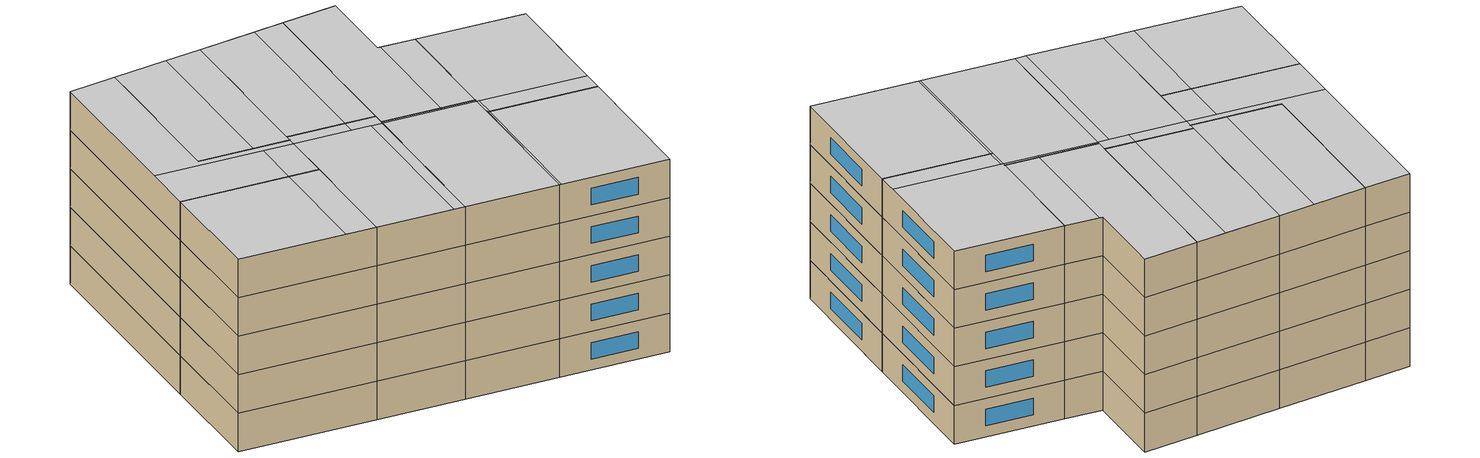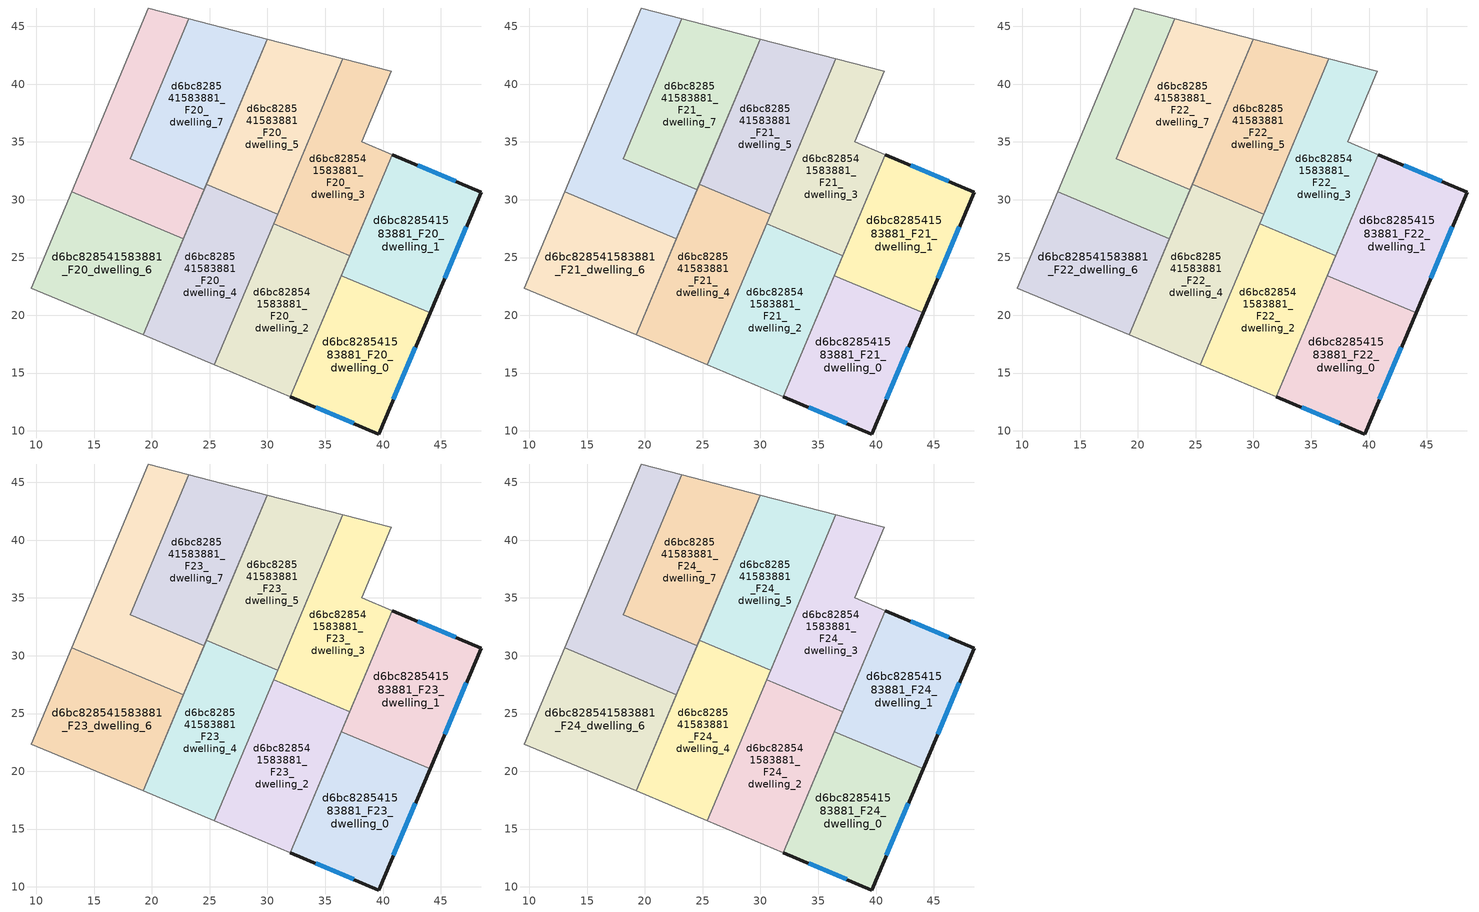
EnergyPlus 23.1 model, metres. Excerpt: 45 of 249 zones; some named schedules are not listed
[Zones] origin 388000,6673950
d6bc828541583881_F20_dwelling_0
 floor to d6bc828541583881_F19_dwelling_0 (EU_floor_Construction): 44.07,20.21 39.64,9.73 31.98,12.94 36.39,23.43 z60
 wall outside (EU_wall_Construction): 31.98,12.94 39.64,9.73 44.07,20.21 z60:63
 wall adiabatic (EU_wall_Construction): 36.39,23.43 31.98,12.94 z60:63
 wall to d6bc828541583881_F20_dwelling_1 (EU_wall_Construction): 44.07,20.21 36.39,23.43 z60:63
 window (EU_Window_Construction): 40.9,12.72 42.8,17.21 / 34.17,12.03 37.45,10.65 z60.86:62.14
d6bc828541583881_F20_dwelling_1
 floor to d6bc828541583881_F19_dwelling_1 (EU_floor_Construction): 48.48,30.64 44.07,20.21 36.39,23.43 40.8,33.91 z60
 wall outside (EU_wall_Construction): 44.07,20.21 48.48,30.64 40.8,33.91 z60:63
 wall adiabatic (EU_wall_Construction): 40.8,33.91 36.39,23.43 z60:63
 window (EU_Window_Construction): 45.33,23.19 47.22,27.66 / 46.28,31.58 42.99,32.98 z60.86:62.14
d6bc828541583881_F20_dwelling_2
 floor to d6bc828541583881_F19_dwelling_2 (EU_floor_Construction): 37.12,25.16 31.98,12.94 25.41,15.71 30.54,27.93 z60
 wall adiabatic (EU_wall_Construction): 30.54,27.93 25.41,15.71 31.98,12.94 37.12,25.16 z60:63
 wall to d6bc828541583881_F20_dwelling_3 (EU_wall_Construction): 37.12,25.16 30.54,27.93 z60:63
d6bc828541583881_F20_dwelling_3
 floor to d6bc828541583881_F19_dwelling_3 (EU_floor_Construction): 40.7,41.1 38.17,35.03 40.8,33.91 37.12,25.16 30.54,27.93 36.54,42.19 z60
 wall adiabatic (EU_wall_Construction): 37.12,25.16 40.8,33.91 38.17,35.03 40.7,41.1 36.54,42.19 30.54,27.93 z60:63
d6bc828541583881_F20_dwelling_4
 floor to d6bc828541583881_F19_dwelling_4 (EU_floor_Construction): 30.88,28.73 25.41,15.71 19.23,18.3 24.71,31.32 z60
 wall adiabatic (EU_wall_Construction): 24.71,31.32 19.23,18.3 25.41,15.71 30.88,28.73 24.71,31.32 z60:63
d6bc828541583881_F20_dwelling_5
 floor to d6bc828541583881_F19_dwelling_5 (EU_floor_Construction): 36.54,42.19 30.88,28.73 24.71,31.32 29.99,43.9 z60
 wall adiabatic (EU_wall_Construction): 29.99,43.9 24.71,31.32 30.88,28.73 36.54,42.19 29.99,43.9 z60:63
d6bc828541583881_F20_dwelling_6
 floor to d6bc828541583881_F19_dwelling_6 (EU_floor_Construction): 22.73,26.62 19.23,18.3 9.58,22.36 13.06,30.69 z60
 wall adiabatic (EU_wall_Construction): 13.06,30.69 9.58,22.36 19.23,18.3 22.73,26.62 z60:63
 wall to d6bc828541583881_F20_dwelling_8 (EU_wall_Construction): 22.73,26.62 13.06,30.69 z60:63
d6bc828541583881_F20_dwelling_7
 floor to d6bc828541583881_F19_dwelling_7 (EU_floor_Construction): 29.99,43.9 24.52,30.87 18.12,33.56 23.21,45.67 z60
 wall to d6bc828541583881_F20_dwelling_8 (EU_wall_Construction): 23.21,45.67 18.12,33.56 24.52,30.87 z60:63
 wall adiabatic (EU_wall_Construction): 24.52,30.87 29.99,43.9 23.21,45.67 z60:63
d6bc828541583881_F20_dwelling_8
 floor to d6bc828541583881_F19_dwelling_8 (EU_floor_Construction): 23.21,45.67 18.12,33.56 24.52,30.87 22.73,26.62 13.06,30.69 19.69,46.59 z60
 wall adiabatic (EU_wall_Construction): 22.73,26.62 24.52,30.87 / 23.21,45.67 19.69,46.59 13.06,30.69 z60:63
d6bc828541583881_F21_dwelling_0
 floor to d6bc828541583881_F20_dwelling_0 (EU_floor_Construction): 44.07,20.21 39.64,9.73 31.98,12.94 36.39,23.43 z63
 wall outside (EU_wall_Construction): 31.98,12.94 39.64,9.73 44.07,20.21 z63:66
 wall adiabatic (EU_wall_Construction): 36.39,23.43 31.98,12.94 z63:66
 wall to d6bc828541583881_F21_dwelling_1 (EU_wall_Construction): 44.07,20.21 36.39,23.43 z63:66
 window (EU_Window_Construction): 40.9,12.72 42.8,17.21 / 34.17,12.03 37.45,10.65 z63.86:65.14
d6bc828541583881_F21_dwelling_1
 floor to d6bc828541583881_F20_dwelling_1 (EU_floor_Construction): 48.48,30.64 44.07,20.21 36.39,23.43 40.8,33.91 z63
 wall outside (EU_wall_Construction): 44.07,20.21 48.48,30.64 40.8,33.91 z63:66
 wall adiabatic (EU_wall_Construction): 40.8,33.91 36.39,23.43 z63:66
 window (EU_Window_Construction): 45.33,23.19 47.22,27.66 / 46.28,31.58 42.99,32.98 z63.86:65.14
d6bc828541583881_F21_dwelling_2
 floor to d6bc828541583881_F20_dwelling_2 (EU_floor_Construction): 37.12,25.16 31.98,12.94 25.41,15.71 30.54,27.93 z63
 wall adiabatic (EU_wall_Construction): 30.54,27.93 25.41,15.71 31.98,12.94 37.12,25.16 z63:66
 wall to d6bc828541583881_F21_dwelling_3 (EU_wall_Construction): 37.12,25.16 30.54,27.93 z63:66
d6bc828541583881_F21_dwelling_3
 floor to d6bc828541583881_F20_dwelling_3 (EU_floor_Construction): 40.7,41.1 38.17,35.03 40.8,33.91 37.12,25.16 30.54,27.93 36.54,42.19 z63
 wall adiabatic (EU_wall_Construction): 37.12,25.16 40.8,33.91 38.17,35.03 40.7,41.1 36.54,42.19 30.54,27.93 z63:66
d6bc828541583881_F21_dwelling_4
 floor to d6bc828541583881_F20_dwelling_4 (EU_floor_Construction): 30.88,28.73 25.41,15.71 19.23,18.3 24.71,31.32 z63
 wall adiabatic (EU_wall_Construction): 24.71,31.32 19.23,18.3 25.41,15.71 30.88,28.73 24.71,31.32 z63:66
d6bc828541583881_F21_dwelling_5
 floor to d6bc828541583881_F20_dwelling_5 (EU_floor_Construction): 36.54,42.19 30.88,28.73 24.71,31.32 29.99,43.9 z63
 wall adiabatic (EU_wall_Construction): 29.99,43.9 24.71,31.32 30.88,28.73 36.54,42.19 29.99,43.9 z63:66
d6bc828541583881_F21_dwelling_6
 floor to d6bc828541583881_F20_dwelling_6 (EU_floor_Construction): 22.73,26.62 19.23,18.3 9.58,22.36 13.06,30.69 z63
 wall adiabatic (EU_wall_Construction): 13.06,30.69 9.58,22.36 19.23,18.3 22.73,26.62 z63:66
 wall to d6bc828541583881_F21_dwelling_8 (EU_wall_Construction): 22.73,26.62 13.06,30.69 z63:66
d6bc828541583881_F21_dwelling_7
 floor to d6bc828541583881_F20_dwelling_7 (EU_floor_Construction): 29.99,43.9 24.52,30.87 18.12,33.56 23.21,45.67 z63
 wall to d6bc828541583881_F21_dwelling_8 (EU_wall_Construction): 23.21,45.67 18.12,33.56 24.52,30.87 z63:66
 wall adiabatic (EU_wall_Construction): 24.52,30.87 29.99,43.9 23.21,45.67 z63:66
d6bc828541583881_F21_dwelling_8
 floor to d6bc828541583881_F20_dwelling_8 (EU_floor_Construction): 23.21,45.67 18.12,33.56 24.52,30.87 22.73,26.62 13.06,30.69 19.69,46.59 z63
 wall adiabatic (EU_wall_Construction): 22.73,26.62 24.52,30.87 / 23.21,45.67 19.69,46.59 13.06,30.69 z63:66
d6bc828541583881_F22_dwelling_0
 floor to d6bc828541583881_F21_dwelling_0 (EU_floor_Construction): 44.07,20.21 39.64,9.73 31.98,12.94 36.39,23.43 z66
 wall outside (EU_wall_Construction): 31.98,12.94 39.64,9.73 44.07,20.21 z66:69
 wall adiabatic (EU_wall_Construction): 36.39,23.43 31.98,12.94 z66:69
 wall to d6bc828541583881_F22_dwelling_1 (EU_wall_Construction): 44.07,20.21 36.39,23.43 z66:69
 window (EU_Window_Construction): 40.9,12.72 42.8,17.21 / 34.17,12.03 37.45,10.65 z66.86:68.14
d6bc828541583881_F22_dwelling_1
 floor to d6bc828541583881_F21_dwelling_1 (EU_floor_Construction): 48.48,30.64 44.07,20.21 36.39,23.43 40.8,33.91 z66
 wall outside (EU_wall_Construction): 44.07,20.21 48.48,30.64 40.8,33.91 z66:69
 wall adiabatic (EU_wall_Construction): 40.8,33.91 36.39,23.43 z66:69
 window (EU_Window_Construction): 45.33,23.19 47.22,27.66 / 46.28,31.58 42.99,32.98 z66.86:68.14
d6bc828541583881_F22_dwelling_2
 floor to d6bc828541583881_F21_dwelling_2 (EU_floor_Construction): 37.12,25.16 31.98,12.94 25.41,15.71 30.54,27.93 z66
 wall adiabatic (EU_wall_Construction): 30.54,27.93 25.41,15.71 31.98,12.94 37.12,25.16 z66:69
 wall to d6bc828541583881_F22_dwelling_3 (EU_wall_Construction): 37.12,25.16 30.54,27.93 z66:69
d6bc828541583881_F22_dwelling_3
 floor to d6bc828541583881_F21_dwelling_3 (EU_floor_Construction): 40.7,41.1 38.17,35.03 40.8,33.91 37.12,25.16 30.54,27.93 36.54,42.19 z66
 wall adiabatic (EU_wall_Construction): 37.12,25.16 40.8,33.91 38.17,35.03 40.7,41.1 36.54,42.19 30.54,27.93 z66:69
d6bc828541583881_F22_dwelling_4
 floor to d6bc828541583881_F21_dwelling_4 (EU_floor_Construction): 30.88,28.73 25.41,15.71 19.23,18.3 24.71,31.32 z66
 wall adiabatic (EU_wall_Construction): 24.71,31.32 19.23,18.3 25.41,15.71 30.88,28.73 24.71,31.32 z66:69
d6bc828541583881_F22_dwelling_5
 floor to d6bc828541583881_F21_dwelling_5 (EU_floor_Construction): 36.54,42.19 30.88,28.73 24.71,31.32 29.99,43.9 z66
 wall adiabatic (EU_wall_Construction): 29.99,43.9 24.71,31.32 30.88,28.73 36.54,42.19 29.99,43.9 z66:69
d6bc828541583881_F22_dwelling_6
 floor to d6bc828541583881_F21_dwelling_6 (EU_floor_Construction): 22.73,26.62 19.23,18.3 9.58,22.36 13.06,30.69 z66
 wall adiabatic (EU_wall_Construction): 13.06,30.69 9.58,22.36 19.23,18.3 22.73,26.62 z66:69
 wall to d6bc828541583881_F22_dwelling_8 (EU_wall_Construction): 22.73,26.62 13.06,30.69 z66:69
d6bc828541583881_F22_dwelling_7
 floor to d6bc828541583881_F21_dwelling_7 (EU_floor_Construction): 29.99,43.9 24.52,30.87 18.12,33.56 23.21,45.67 z66
 wall to d6bc828541583881_F22_dwelling_8 (EU_wall_Construction): 23.21,45.67 18.12,33.56 24.52,30.87 z66:69
 wall adiabatic (EU_wall_Construction): 24.52,30.87 29.99,43.9 23.21,45.67 z66:69
d6bc828541583881_F22_dwelling_8
 floor to d6bc828541583881_F21_dwelling_8 (EU_floor_Construction): 23.21,45.67 18.12,33.56 24.52,30.87 22.73,26.62 13.06,30.69 19.69,46.59 z66
 wall adiabatic (EU_wall_Construction): 22.73,26.62 24.52,30.87 / 23.21,45.67 19.69,46.59 13.06,30.69 z66:69
d6bc828541583881_F23_dwelling_0
 floor to d6bc828541583881_F22_dwelling_0 (EU_floor_Construction): 44.07,20.21 39.64,9.73 31.98,12.94 36.39,23.43 z69
 wall outside (EU_wall_Construction): 31.98,12.94 39.64,9.73 44.07,20.21 z69:72
 wall adiabatic (EU_wall_Construction): 36.39,23.43 31.98,12.94 z69:72
 wall to d6bc828541583881_F23_dwelling_1 (EU_wall_Construction): 44.07,20.21 36.39,23.43 z69:72
 window (EU_Window_Construction): 40.9,12.72 42.8,17.21 / 34.17,12.03 37.45,10.65 z69.86:71.14
d6bc828541583881_F23_dwelling_1
 floor to d6bc828541583881_F22_dwelling_1 (EU_floor_Construction): 48.48,30.64 44.07,20.21 36.39,23.43 40.8,33.91 z69
 wall outside (EU_wall_Construction): 44.07,20.21 48.48,30.64 40.8,33.91 z69:72
 wall adiabatic (EU_wall_Construction): 40.8,33.91 36.39,23.43 z69:72
 window (EU_Window_Construction): 45.33,23.19 47.22,27.66 / 46.28,31.58 42.99,32.98 z69.86:71.14
d6bc828541583881_F23_dwelling_2
 floor to d6bc828541583881_F22_dwelling_2 (EU_floor_Construction): 37.12,25.16 31.98,12.94 25.41,15.71 30.54,27.93 z69
 wall adiabatic (EU_wall_Construction): 30.54,27.93 25.41,15.71 31.98,12.94 37.12,25.16 z69:72
 wall to d6bc828541583881_F23_dwelling_3 (EU_wall_Construction): 37.12,25.16 30.54,27.93 z69:72
d6bc828541583881_F23_dwelling_3
 floor to d6bc828541583881_F22_dwelling_3 (EU_floor_Construction): 40.7,41.1 38.17,35.03 40.8,33.91 37.12,25.16 30.54,27.93 36.54,42.19 z69
 wall adiabatic (EU_wall_Construction): 37.12,25.16 40.8,33.91 38.17,35.03 40.7,41.1 36.54,42.19 30.54,27.93 z69:72
d6bc828541583881_F23_dwelling_4
 floor to d6bc828541583881_F22_dwelling_4 (EU_floor_Construction): 30.88,28.73 25.41,15.71 19.23,18.3 24.71,31.32 z69
 wall adiabatic (EU_wall_Construction): 24.71,31.32 19.23,18.3 25.41,15.71 30.88,28.73 24.71,31.32 z69:72
d6bc828541583881_F23_dwelling_5
 floor to d6bc828541583881_F22_dwelling_5 (EU_floor_Construction): 36.54,42.19 30.88,28.73 24.71,31.32 29.99,43.9 z69
 wall adiabatic (EU_wall_Construction): 29.99,43.9 24.71,31.32 30.88,28.73 36.54,42.19 29.99,43.9 z69:72
d6bc828541583881_F23_dwelling_6
 floor to d6bc828541583881_F22_dwelling_6 (EU_floor_Construction): 22.73,26.62 19.23,18.3 9.58,22.36 13.06,30.69 z69
 wall adiabatic (EU_wall_Construction): 13.06,30.69 9.58,22.36 19.23,18.3 22.73,26.62 z69:72
 wall to d6bc828541583881_F23_dwelling_8 (EU_wall_Construction): 22.73,26.62 13.06,30.69 z69:72
d6bc828541583881_F23_dwelling_7
 floor to d6bc828541583881_F22_dwelling_7 (EU_floor_Construction): 29.99,43.9 24.52,30.87 18.12,33.56 23.21,45.67 z69
 wall to d6bc828541583881_F23_dwelling_8 (EU_wall_Construction): 23.21,45.67 18.12,33.56 24.52,30.87 z69:72
 wall adiabatic (EU_wall_Construction): 24.52,30.87 29.99,43.9 23.21,45.67 z69:72
d6bc828541583881_F23_dwelling_8
 floor to d6bc828541583881_F22_dwelling_8 (EU_floor_Construction): 23.21,45.67 18.12,33.56 24.52,30.87 22.73,26.62 13.06,30.69 19.69,46.59 z69
 wall adiabatic (EU_wall_Construction): 22.73,26.62 24.52,30.87 / 23.21,45.67 19.69,46.59 13.06,30.69 z69:72
d6bc828541583881_F24_dwelling_0
 floor to d6bc828541583881_F23_dwelling_0 (EU_floor_Construction): 44.07,20.21 39.64,9.73 31.98,12.94 36.39,23.43 z72
 wall outside (EU_wall_Construction): 31.98,12.94 39.64,9.73 44.07,20.21 z72:75
 wall adiabatic (EU_wall_Construction): 36.39,23.43 31.98,12.94 z72:75
 wall to d6bc828541583881_F24_dwelling_1 (EU_wall_Construction): 44.07,20.21 36.39,23.43 z72:75
 window (EU_Window_Construction): 40.9,12.72 42.8,17.21 / 34.17,12.03 37.45,10.65 z72.86:74.14
 ceiling to d6bc828541583881_F25_dwelling_4 (EU_floor_Construction): 39.64,9.73 44.07,20.21 36.54,23.37 32.13,12.88 z75
 ceiling to d6bc828541583881_F25_dwelling_5 (EU_floor_Construction): 32.13,12.88 36.54,23.37 36.39,23.43 31.99,12.94 z75
d6bc828541583881_F24_dwelling_1
 floor to d6bc828541583881_F23_dwelling_1 (EU_floor_Construction): 48.48,30.64 44.07,20.21 36.39,23.43 40.8,33.91 z72
 wall outside (EU_wall_Construction): 44.07,20.21 48.48,30.64 40.8,33.91 z72:75
 wall adiabatic (EU_wall_Construction): 40.8,33.91 36.39,23.43 z72:75
 window (EU_Window_Construction): 45.33,23.19 47.22,27.66 / 46.28,31.58 42.99,32.98 z72.86:74.14
 ceiling to d6bc828541583881_F25_dwelling_0 (EU_floor_Construction): 44.72,21.74 48.48,30.64 40.8,33.91 37.04,24.97 z75
 ceiling to d6bc828541583881_F25_dwelling_5 (EU_floor_Construction): 36.54,23.37 37.18,24.91 37.04,24.97 36.39,23.43 z75
 ceiling to d6bc828541583881_F25_dwelling_4 (EU_floor_Construction): 44.07,20.21 44.72,21.74 37.18,24.91 36.54,23.37 z75
d6bc828541583881_F24_dwelling_2
 floor to d6bc828541583881_F23_dwelling_2 (EU_floor_Construction): 37.12,25.16 31.98,12.94 25.41,15.71 30.54,27.93 z72
 wall adiabatic (EU_wall_Construction): 30.54,27.93 25.41,15.71 31.98,12.94 37.12,25.16 z72:75
 wall to d6bc828541583881_F24_dwelling_3 (EU_wall_Construction): 37.12,25.16 30.54,27.93 z72:75
 ceiling to d6bc828541583881_F25_dwelling_5 (EU_floor_Construction): 31.99,12.94 37.04,24.97 30.46,27.73 25.41,15.71 z75
 ceiling to d6bc828541583881_F25_dwelling_1 (EU_floor_Construction): 34.6,25.99 34.68,26.19 30.54,27.93 30.46,27.73 z75
 ceiling adiabatic (EU_roof_Construction): 37.04,24.97 37.12,25.16 34.68,26.19 34.6,25.99 z75
d6bc828541583881_F24_dwelling_3
 floor to d6bc828541583881_F23_dwelling_3 (EU_floor_Construction): 40.7,41.1 38.17,35.03 40.8,33.91 37.12,25.16 30.54,27.93 36.54,42.19 z72
 wall adiabatic (EU_wall_Construction): 37.12,25.16 40.8,33.91 38.17,35.03 40.7,41.1 36.54,42.19 30.54,27.93 z72:75
 ceiling to d6bc828541583881_F25_dwelling_1 (EU_floor_Construction): 34.68,26.19 38.36,34.94 38.17,35.03 40.7,41.1 36.54,42.19 30.54,27.93 z75
 ceiling adiabatic (EU_roof_Construction): 37.12,25.16 40.8,33.91 38.36,34.94 34.68,26.19 z75
d6bc828541583881_F24_dwelling_4
 floor to d6bc828541583881_F23_dwelling_4 (EU_floor_Construction): 30.88,28.73 25.41,15.71 19.23,18.3 24.71,31.32 z72
 wall adiabatic (EU_wall_Construction): 24.71,31.32 19.23,18.3 25.41,15.71 30.88,28.73 24.71,31.32 z72:75
 ceiling to d6bc828541583881_F25_dwelling_6 (EU_floor_Construction): 24.61,16.04 29.66,28.07 24.29,30.33 19.23,18.3 z75
 ceiling to d6bc828541583881_F25_dwelling_1 (EU_floor_Construction): 30.46,27.73 30.88,28.73 28.74,29.63 28.32,28.63 z75
 ceiling to d6bc828541583881_F25_dwelling_5 (EU_floor_Construction): 25.41,15.71 30.46,27.73 29.66,28.07 24.61,16.04 z75
 ceiling to d6bc828541583881_F25_dwelling_2 (EU_floor_Construction): 28.32,28.63 28.74,29.63 24.71,31.32 24.29,30.33 z75
d6bc828541583881_F24_dwelling_5
 floor to d6bc828541583881_F23_dwelling_5 (EU_floor_Construction): 36.54,42.19 30.88,28.73 24.71,31.32 29.99,43.9 z72
 wall adiabatic (EU_wall_Construction): 29.99,43.9 24.71,31.32 30.88,28.73 36.54,42.19 29.99,43.9 z72:75
 ceiling to d6bc828541583881_F25_dwelling_2 (EU_floor_Construction): 28.74,29.63 34.27,42.78 29.99,43.9 24.71,31.32 z75
 ceiling to d6bc828541583881_F25_dwelling_1 (EU_floor_Construction): 30.88,28.73 36.54,42.19 34.27,42.78 28.74,29.63 z75
d6bc828541583881_F24_dwelling_6
 floor to d6bc828541583881_F23_dwelling_6 (EU_floor_Construction): 22.73,26.62 19.23,18.3 9.58,22.36 13.06,30.69 z72
 wall adiabatic (EU_wall_Construction): 13.06,30.69 9.58,22.36 19.23,18.3 22.73,26.62 z72:75
 wall to d6bc828541583881_F24_dwelling_8 (EU_wall_Construction): 22.73,26.62 13.06,30.69 z72:75
 ceiling to d6bc828541583881_F25_dwelling_7 (EU_floor_Construction): 17.09,19.21 20.58,27.53 13.06,30.69 9.58,22.36 z75
 ceiling to d6bc828541583881_F25_dwelling_6 (EU_floor_Construction): 19.23,18.3 22.73,26.62 20.58,27.53 17.09,19.21 z75
d6bc828541583881_F24_dwelling_7
 floor to d6bc828541583881_F23_dwelling_7 (EU_floor_Construction): 29.99,43.9 24.52,30.87 18.12,33.56 23.21,45.67 z72
 wall to d6bc828541583881_F24_dwelling_8 (EU_wall_Construction): 23.21,45.67 18.12,33.56 24.52,30.87 z72:75
 wall adiabatic (EU_wall_Construction): 24.52,30.87 29.99,43.9 23.21,45.67 z72:75
 ceiling to d6bc828541583881_F25_dwelling_3 (EU_floor_Construction): 21.94,31.96 27.26,44.61 23.21,45.67 18.12,33.56 z75
 ceiling to d6bc828541583881_F25_dwelling_2 (EU_floor_Construction): 24.52,30.87 29.99,43.9 27.26,44.61 21.94,31.96 z75
d6bc828541583881_F24_dwelling_8
 floor to d6bc828541583881_F23_dwelling_8 (EU_floor_Construction): 23.21,45.67 18.12,33.56 24.52,30.87 22.73,26.62 13.06,30.69 19.69,46.59 z72
 wall adiabatic (EU_wall_Construction): 22.73,26.62 24.52,30.87 / 23.21,45.67 19.69,46.59 13.06,30.69 z72:75
 ceiling to d6bc828541583881_F25_dwelling_7 (EU_floor_Construction): 20.58,27.53 22.14,31.23 14.6,34.4 13.06,30.69 z75
 ceiling to d6bc828541583881_F25_dwelling_6 (EU_floor_Construction): 22.73,26.62 24.29,30.33 22.14,31.23 20.58,27.53 z75
 ceiling adiabatic (EU_roof_Construction): 24.29,30.33 24.52,30.87 18.12,33.56 23.21,45.67 19.69,46.59 14.6,34.4 z75
[Building]
EU S2 Campaign: North Axis=0; Terrain=City; Solar Distribution=FullExterior
[Site:Location]
Helsinki-Vantaa.AP: Latitude=60.317; Longitude=24.963; Time Zone=2; Elevation=54.6
[SizingPeriod:WeatherFileDays]
AnnualSizingPeriod: Begin Month=1; Begin Day of Month=1; End Month=12; End Day of Month=31; Day of Week for Start Day=Monday; Use Weather File Daylight Saving Period=No; Use Weather File Rain and Snow Indicators=No
[MATERIAL]
EU_InternalMass_Material: Roughness=MediumRough; Thickness=0.1; Conductivity=1; Density=1800; Specific Heat=900; Thermal Absorptance=0.9; Solar Absorptance=0.7; Visible Absorptance=0.7
[MATERIAL:NOMASS] Roughness=MediumRough; Thermal Absorptance=0.9; Solar Absorptance=0.7; Visible Absorptance=0.7
Name | Thermal Resistance
EU_wall_NoMass | 5.91765
EU_roof_NoMass | 11.1778
EU_floor_NoMass | 6.2875
[WINDOWMATERIAL:SIMPLEGLAZINGSYSTEM]
EU_Window_SimpleGlazing: UFactor=0.994035; Solar Heat Gain Coefficient=0.7; Visible Transmittance=0.7
[CONSTRUCTION]
EU_wall_Construction: EU_wall_NoMass
EU_roof_Construction: EU_roof_NoMass
EU_floor_Construction: EU_floor_NoMass
EU_Window_Construction: EU_Window_SimpleGlazing
EU_InternalMass_Construction: EU_InternalMass_Material
[ZONE] Type=1; Multiplier=1; Ceiling Height=autocalculate; Floor Area=autocalculate; Part of Total Floor Area=Yes
Name | Volume
d6bc828541583881_F20_dwelling_0; d6bc828541583881_F21_dwelling_0; d6bc828541583881_F22_dwelling_0; d6bc828541583881_F23_dwelling_0; d6bc828541583881_F24_dwelling_0 | 283.761
d6bc828541583881_F20_dwelling_1; d6bc828541583881_F21_dwelling_1; d6bc828541583881_F22_dwelling_1; d6bc828541583881_F23_dwelling_1; d6bc828541583881_F24_dwelling_1 | 283.758
d6bc828541583881_F20_dwelling_2; d6bc828541583881_F21_dwelling_2; d6bc828541583881_F22_dwelling_2; d6bc828541583881_F23_dwelling_2; d6bc828541583881_F24_dwelling_2 | 283.704
d6bc828541583881_F20_dwelling_3; d6bc828541583881_F21_dwelling_3; d6bc828541583881_F22_dwelling_3; d6bc828541583881_F23_dwelling_3; d6bc828541583881_F24_dwelling_3 | 283.729
d6bc828541583881_F20_dwelling_4; d6bc828541583881_F21_dwelling_4; d6bc828541583881_F22_dwelling_4; d6bc828541583881_F23_dwelling_4; d6bc828541583881_F24_dwelling_4 | 283.755
d6bc828541583881_F20_dwelling_5; d6bc828541583881_F21_dwelling_5; d6bc828541583881_F22_dwelling_5; d6bc828541583881_F23_dwelling_5; d6bc828541583881_F24_dwelling_5 | 283.73
d6bc828541583881_F20_dwelling_6; d6bc828541583881_F21_dwelling_6; d6bc828541583881_F22_dwelling_6; d6bc828541583881_F23_dwelling_6; d6bc828541583881_F24_dwelling_6 | 283.756
d6bc828541583881_F20_dwelling_7; d6bc828541583881_F21_dwelling_7; d6bc828541583881_F22_dwelling_7; d6bc828541583881_F23_dwelling_7; d6bc828541583881_F24_dwelling_7 | 283.723
d6bc828541583881_F20_dwelling_8; d6bc828541583881_F21_dwelling_8; d6bc828541583881_F22_dwelling_8; d6bc828541583881_F23_dwelling_8; d6bc828541583881_F24_dwelling_8 | 283.734
[INTERNALMASS] Construction=EU_InternalMass_Construction
Name | Zone or ZoneList | Surface Area
d6bc828541583881_F20_dwelling_0_EU_InternalMass | d6bc828541583881_F20_dwelling_0 | 94.587
d6bc828541583881_F20_dwelling_1_EU_InternalMass | d6bc828541583881_F20_dwelling_1 | 94.5859
d6bc828541583881_F20_dwelling_2_EU_InternalMass | d6bc828541583881_F20_dwelling_2 | 94.5675
d6bc828541583881_F20_dwelling_3_EU_InternalMass | d6bc828541583881_F20_dwelling_3 | 94.5756
d6bc828541583881_F20_dwelling_4_EU_InternalMass | d6bc828541583881_F20_dwelling_4 | 94.5871
d6bc828541583881_F20_dwelling_5_EU_InternalMass | d6bc828541583881_F20_dwelling_5 | 94.576
d6bc828541583881_F20_dwelling_6_EU_InternalMass | d6bc828541583881_F20_dwelling_6 | 94.5821
d6bc828541583881_F20_dwelling_7_EU_InternalMass | d6bc828541583881_F20_dwelling_7 | 94.5743
d6bc828541583881_F20_dwelling_8_EU_InternalMass | d6bc828541583881_F20_dwelling_8 | 94.5779
d6bc828541583881_F21_dwelling_0_EU_InternalMass | d6bc828541583881_F21_dwelling_0 | 94.587
d6bc828541583881_F21_dwelling_1_EU_InternalMass | d6bc828541583881_F21_dwelling_1 | 94.5859
d6bc828541583881_F21_dwelling_2_EU_InternalMass | d6bc828541583881_F21_dwelling_2 | 94.5675
d6bc828541583881_F21_dwelling_3_EU_InternalMass | d6bc828541583881_F21_dwelling_3 | 94.5756
d6bc828541583881_F21_dwelling_4_EU_InternalMass | d6bc828541583881_F21_dwelling_4 | 94.5871
d6bc828541583881_F21_dwelling_5_EU_InternalMass | d6bc828541583881_F21_dwelling_5 | 94.576
d6bc828541583881_F21_dwelling_6_EU_InternalMass | d6bc828541583881_F21_dwelling_6 | 94.5821
d6bc828541583881_F21_dwelling_7_EU_InternalMass | d6bc828541583881_F21_dwelling_7 | 94.5743
d6bc828541583881_F21_dwelling_8_EU_InternalMass | d6bc828541583881_F21_dwelling_8 | 94.5779
d6bc828541583881_F22_dwelling_0_EU_InternalMass | d6bc828541583881_F22_dwelling_0 | 94.587
d6bc828541583881_F22_dwelling_1_EU_InternalMass | d6bc828541583881_F22_dwelling_1 | 94.5859
d6bc828541583881_F22_dwelling_2_EU_InternalMass | d6bc828541583881_F22_dwelling_2 | 94.5675
d6bc828541583881_F22_dwelling_3_EU_InternalMass | d6bc828541583881_F22_dwelling_3 | 94.5756
d6bc828541583881_F22_dwelling_4_EU_InternalMass | d6bc828541583881_F22_dwelling_4 | 94.5871
d6bc828541583881_F22_dwelling_5_EU_InternalMass | d6bc828541583881_F22_dwelling_5 | 94.576
d6bc828541583881_F22_dwelling_6_EU_InternalMass | d6bc828541583881_F22_dwelling_6 | 94.5821
d6bc828541583881_F22_dwelling_7_EU_InternalMass | d6bc828541583881_F22_dwelling_7 | 94.5743
d6bc828541583881_F22_dwelling_8_EU_InternalMass | d6bc828541583881_F22_dwelling_8 | 94.5779
d6bc828541583881_F23_dwelling_0_EU_InternalMass | d6bc828541583881_F23_dwelling_0 | 94.587
d6bc828541583881_F23_dwelling_1_EU_InternalMass | d6bc828541583881_F23_dwelling_1 | 94.5859
d6bc828541583881_F23_dwelling_2_EU_InternalMass | d6bc828541583881_F23_dwelling_2 | 94.5675
d6bc828541583881_F23_dwelling_3_EU_InternalMass | d6bc828541583881_F23_dwelling_3 | 94.5756
d6bc828541583881_F23_dwelling_4_EU_InternalMass | d6bc828541583881_F23_dwelling_4 | 94.5871
d6bc828541583881_F23_dwelling_5_EU_InternalMass | d6bc828541583881_F23_dwelling_5 | 94.576
d6bc828541583881_F23_dwelling_6_EU_InternalMass | d6bc828541583881_F23_dwelling_6 | 94.5821
d6bc828541583881_F23_dwelling_7_EU_InternalMass | d6bc828541583881_F23_dwelling_7 | 94.5743
d6bc828541583881_F23_dwelling_8_EU_InternalMass | d6bc828541583881_F23_dwelling_8 | 94.5779
d6bc828541583881_F24_dwelling_0_EU_InternalMass | d6bc828541583881_F24_dwelling_0 | 94.587
d6bc828541583881_F24_dwelling_1_EU_InternalMass | d6bc828541583881_F24_dwelling_1 | 94.5859
d6bc828541583881_F24_dwelling_2_EU_InternalMass | d6bc828541583881_F24_dwelling_2 | 94.5675
d6bc828541583881_F24_dwelling_3_EU_InternalMass | d6bc828541583881_F24_dwelling_3 | 94.5756
d6bc828541583881_F24_dwelling_4_EU_InternalMass | d6bc828541583881_F24_dwelling_4 | 94.5871
d6bc828541583881_F24_dwelling_5_EU_InternalMass | d6bc828541583881_F24_dwelling_5 | 94.576
d6bc828541583881_F24_dwelling_6_EU_InternalMass | d6bc828541583881_F24_dwelling_6 | 94.5821
d6bc828541583881_F24_dwelling_7_EU_InternalMass | d6bc828541583881_F24_dwelling_7 | 94.5743
d6bc828541583881_F24_dwelling_8_EU_InternalMass | d6bc828541583881_F24_dwelling_8 | 94.5779
[OTHEREQUIPMENT] Fuel Type=Electricity; Design Level Calculation Method=Watts/Area; Power per Zone Floor Area=1; Fraction Latent=0; Fraction Radiant=0; Fraction Lost=0; Carbon Dioxide Generation Rate=0; EndUse Subcategory=EU_Step8_InternalGains
Name | Zone or ZoneList or Space or SpaceList | Schedule
EU_Step8_InternalGain_d6bc828541583881_F20_dwelling_0_f000 | d6bc828541583881_F20_dwelling_0 | EU_Step8_GainSchedule_d6bc828541583881_F20_dwelling_0_f000
EU_Step8_InternalGain_d6bc828541583881_F20_dwelling_1_f000 | d6bc828541583881_F20_dwelling_1 | EU_Step8_GainSchedule_d6bc828541583881_F20_dwelling_1_f000
EU_Step8_InternalGain_d6bc828541583881_F20_dwelling_2_f000 | d6bc828541583881_F20_dwelling_2 | EU_Step8_GainSchedule_d6bc828541583881_F20_dwelling_2_f000
EU_Step8_InternalGain_d6bc828541583881_F20_dwelling_3_f000 | d6bc828541583881_F20_dwelling_3 | EU_Step8_GainSchedule_d6bc828541583881_F20_dwelling_3_f000
EU_Step8_InternalGain_d6bc828541583881_F20_dwelling_4_f000 | d6bc828541583881_F20_dwelling_4 | EU_Step8_GainSchedule_d6bc828541583881_F20_dwelling_4_f000
EU_Step8_InternalGain_d6bc828541583881_F20_dwelling_5_f000 | d6bc828541583881_F20_dwelling_5 | EU_Step8_GainSchedule_d6bc828541583881_F20_dwelling_5_f000
EU_Step8_InternalGain_d6bc828541583881_F20_dwelling_6_f000 | d6bc828541583881_F20_dwelling_6 | EU_Step8_GainSchedule_d6bc828541583881_F20_dwelling_6_f000
EU_Step8_InternalGain_d6bc828541583881_F20_dwelling_7_f000 | d6bc828541583881_F20_dwelling_7 | EU_Step8_GainSchedule_d6bc828541583881_F20_dwelling_7_f000
EU_Step8_InternalGain_d6bc828541583881_F20_dwelling_8_f000 | d6bc828541583881_F20_dwelling_8 | EU_Step8_GainSchedule_d6bc828541583881_F20_dwelling_8_f000
EU_Step8_InternalGain_d6bc828541583881_F21_dwelling_0_f000 | d6bc828541583881_F21_dwelling_0 | EU_Step8_GainSchedule_d6bc828541583881_F21_dwelling_0_f000
EU_Step8_InternalGain_d6bc828541583881_F21_dwelling_1_f000 | d6bc828541583881_F21_dwelling_1 | EU_Step8_GainSchedule_d6bc828541583881_F21_dwelling_1_f000
EU_Step8_InternalGain_d6bc828541583881_F21_dwelling_2_f000 | d6bc828541583881_F21_dwelling_2 | EU_Step8_GainSchedule_d6bc828541583881_F21_dwelling_2_f000
EU_Step8_InternalGain_d6bc828541583881_F21_dwelling_3_f000 | d6bc828541583881_F21_dwelling_3 | EU_Step8_GainSchedule_d6bc828541583881_F21_dwelling_3_f000
EU_Step8_InternalGain_d6bc828541583881_F21_dwelling_4_f000 | d6bc828541583881_F21_dwelling_4 | EU_Step8_GainSchedule_d6bc828541583881_F21_dwelling_4_f000
EU_Step8_InternalGain_d6bc828541583881_F21_dwelling_5_f000 | d6bc828541583881_F21_dwelling_5 | EU_Step8_GainSchedule_d6bc828541583881_F21_dwelling_5_f000
EU_Step8_InternalGain_d6bc828541583881_F21_dwelling_6_f000 | d6bc828541583881_F21_dwelling_6 | EU_Step8_GainSchedule_d6bc828541583881_F21_dwelling_6_f000
EU_Step8_InternalGain_d6bc828541583881_F21_dwelling_7_f000 | d6bc828541583881_F21_dwelling_7 | EU_Step8_GainSchedule_d6bc828541583881_F21_dwelling_7_f000
EU_Step8_InternalGain_d6bc828541583881_F21_dwelling_8_f000 | d6bc828541583881_F21_dwelling_8 | EU_Step8_GainSchedule_d6bc828541583881_F21_dwelling_8_f000
EU_Step8_InternalGain_d6bc828541583881_F22_dwelling_0_f000 | d6bc828541583881_F22_dwelling_0 | EU_Step8_GainSchedule_d6bc828541583881_F22_dwelling_0_f000
EU_Step8_InternalGain_d6bc828541583881_F22_dwelling_1_f000 | d6bc828541583881_F22_dwelling_1 | EU_Step8_GainSchedule_d6bc828541583881_F22_dwelling_1_f000
EU_Step8_InternalGain_d6bc828541583881_F22_dwelling_2_f000 | d6bc828541583881_F22_dwelling_2 | EU_Step8_GainSchedule_d6bc828541583881_F22_dwelling_2_f000
EU_Step8_InternalGain_d6bc828541583881_F22_dwelling_3_f000 | d6bc828541583881_F22_dwelling_3 | EU_Step8_GainSchedule_d6bc828541583881_F22_dwelling_3_f000
EU_Step8_InternalGain_d6bc828541583881_F22_dwelling_4_f000 | d6bc828541583881_F22_dwelling_4 | EU_Step8_GainSchedule_d6bc828541583881_F22_dwelling_4_f000
EU_Step8_InternalGain_d6bc828541583881_F22_dwelling_5_f000 | d6bc828541583881_F22_dwelling_5 | EU_Step8_GainSchedule_d6bc828541583881_F22_dwelling_5_f000
EU_Step8_InternalGain_d6bc828541583881_F22_dwelling_6_f000 | d6bc828541583881_F22_dwelling_6 | EU_Step8_GainSchedule_d6bc828541583881_F22_dwelling_6_f000
EU_Step8_InternalGain_d6bc828541583881_F22_dwelling_7_f000 | d6bc828541583881_F22_dwelling_7 | EU_Step8_GainSchedule_d6bc828541583881_F22_dwelling_7_f000
EU_Step8_InternalGain_d6bc828541583881_F22_dwelling_8_f000 | d6bc828541583881_F22_dwelling_8 | EU_Step8_GainSchedule_d6bc828541583881_F22_dwelling_8_f000
EU_Step8_InternalGain_d6bc828541583881_F23_dwelling_0_f000 | d6bc828541583881_F23_dwelling_0 | EU_Step8_GainSchedule_d6bc828541583881_F23_dwelling_0_f000
EU_Step8_InternalGain_d6bc828541583881_F23_dwelling_1_f000 | d6bc828541583881_F23_dwelling_1 | EU_Step8_GainSchedule_d6bc828541583881_F23_dwelling_1_f000
EU_Step8_InternalGain_d6bc828541583881_F23_dwelling_2_f000 | d6bc828541583881_F23_dwelling_2 | EU_Step8_GainSchedule_d6bc828541583881_F23_dwelling_2_f000
EU_Step8_InternalGain_d6bc828541583881_F23_dwelling_3_f000 | d6bc828541583881_F23_dwelling_3 | EU_Step8_GainSchedule_d6bc828541583881_F23_dwelling_3_f000
EU_Step8_InternalGain_d6bc828541583881_F23_dwelling_4_f000 | d6bc828541583881_F23_dwelling_4 | EU_Step8_GainSchedule_d6bc828541583881_F23_dwelling_4_f000
EU_Step8_InternalGain_d6bc828541583881_F23_dwelling_5_f000 | d6bc828541583881_F23_dwelling_5 | EU_Step8_GainSchedule_d6bc828541583881_F23_dwelling_5_f000
EU_Step8_InternalGain_d6bc828541583881_F23_dwelling_6_f000 | d6bc828541583881_F23_dwelling_6 | EU_Step8_GainSchedule_d6bc828541583881_F23_dwelling_6_f000
EU_Step8_InternalGain_d6bc828541583881_F23_dwelling_7_f000 | d6bc828541583881_F23_dwelling_7 | EU_Step8_GainSchedule_d6bc828541583881_F23_dwelling_7_f000
EU_Step8_InternalGain_d6bc828541583881_F23_dwelling_8_f000 | d6bc828541583881_F23_dwelling_8 | EU_Step8_GainSchedule_d6bc828541583881_F23_dwelling_8_f000
EU_Step8_InternalGain_d6bc828541583881_F24_dwelling_0_f000 | d6bc828541583881_F24_dwelling_0 | EU_Step8_GainSchedule_d6bc828541583881_F24_dwelling_0_f000
EU_Step8_InternalGain_d6bc828541583881_F24_dwelling_1_f000 | d6bc828541583881_F24_dwelling_1 | EU_Step8_GainSchedule_d6bc828541583881_F24_dwelling_1_f000
EU_Step8_InternalGain_d6bc828541583881_F24_dwelling_2_f000 | d6bc828541583881_F24_dwelling_2 | EU_Step8_GainSchedule_d6bc828541583881_F24_dwelling_2_f000
EU_Step8_InternalGain_d6bc828541583881_F24_dwelling_3_f000 | d6bc828541583881_F24_dwelling_3 | EU_Step8_GainSchedule_d6bc828541583881_F24_dwelling_3_f000
EU_Step8_InternalGain_d6bc828541583881_F24_dwelling_4_f000 | d6bc828541583881_F24_dwelling_4 | EU_Step8_GainSchedule_d6bc828541583881_F24_dwelling_4_f000
EU_Step8_InternalGain_d6bc828541583881_F24_dwelling_5_f000 | d6bc828541583881_F24_dwelling_5 | EU_Step8_GainSchedule_d6bc828541583881_F24_dwelling_5_f000
EU_Step8_InternalGain_d6bc828541583881_F24_dwelling_6_f000 | d6bc828541583881_F24_dwelling_6 | EU_Step8_GainSchedule_d6bc828541583881_F24_dwelling_6_f000
EU_Step8_InternalGain_d6bc828541583881_F24_dwelling_7_f000 | d6bc828541583881_F24_dwelling_7 | EU_Step8_GainSchedule_d6bc828541583881_F24_dwelling_7_f000
EU_Step8_InternalGain_d6bc828541583881_F24_dwelling_8_f000 | d6bc828541583881_F24_dwelling_8 | EU_Step8_GainSchedule_d6bc828541583881_F24_dwelling_8_f000
[ZONEVENTILATION:DESIGNFLOWRATE] Schedule=EU_AlwaysOn; Design Flow Rate Calculation Method=AirChanges/Hour; Air Changes per Hour=0.596421; Ventilation Type=Natural; Fan Pressure Rise=0; Fan Total Efficiency=1; Constant Term Coefficient=1; Temperature Term Coefficient=0; Velocity Term Coefficient=0; Velocity Squared Term Coefficient=0; Minimum Indoor Temperature=-100; Maximum Indoor Temperature=100; Delta Temperature=-100; Minimum Outdoor Temperature=-100; Maximum Outdoor Temperature=100; Maximum Wind Speed=40
Name | Zone or ZoneList or Space or SpaceList
EU_ConstantAir_d6bc828541583881_F20_dwelling_0 | d6bc828541583881_F20_dwelling_0
EU_ConstantAir_d6bc828541583881_F20_dwelling_1 | d6bc828541583881_F20_dwelling_1
EU_ConstantAir_d6bc828541583881_F20_dwelling_2 | d6bc828541583881_F20_dwelling_2
EU_ConstantAir_d6bc828541583881_F20_dwelling_3 | d6bc828541583881_F20_dwelling_3
EU_ConstantAir_d6bc828541583881_F20_dwelling_4 | d6bc828541583881_F20_dwelling_4
EU_ConstantAir_d6bc828541583881_F20_dwelling_5 | d6bc828541583881_F20_dwelling_5
EU_ConstantAir_d6bc828541583881_F20_dwelling_6 | d6bc828541583881_F20_dwelling_6
EU_ConstantAir_d6bc828541583881_F20_dwelling_7 | d6bc828541583881_F20_dwelling_7
EU_ConstantAir_d6bc828541583881_F20_dwelling_8 | d6bc828541583881_F20_dwelling_8
EU_ConstantAir_d6bc828541583881_F21_dwelling_0 | d6bc828541583881_F21_dwelling_0
EU_ConstantAir_d6bc828541583881_F21_dwelling_1 | d6bc828541583881_F21_dwelling_1
EU_ConstantAir_d6bc828541583881_F21_dwelling_2 | d6bc828541583881_F21_dwelling_2
EU_ConstantAir_d6bc828541583881_F21_dwelling_3 | d6bc828541583881_F21_dwelling_3
EU_ConstantAir_d6bc828541583881_F21_dwelling_4 | d6bc828541583881_F21_dwelling_4
EU_ConstantAir_d6bc828541583881_F21_dwelling_5 | d6bc828541583881_F21_dwelling_5
EU_ConstantAir_d6bc828541583881_F21_dwelling_6 | d6bc828541583881_F21_dwelling_6
EU_ConstantAir_d6bc828541583881_F21_dwelling_7 | d6bc828541583881_F21_dwelling_7
EU_ConstantAir_d6bc828541583881_F21_dwelling_8 | d6bc828541583881_F21_dwelling_8
EU_ConstantAir_d6bc828541583881_F22_dwelling_0 | d6bc828541583881_F22_dwelling_0
EU_ConstantAir_d6bc828541583881_F22_dwelling_1 | d6bc828541583881_F22_dwelling_1
EU_ConstantAir_d6bc828541583881_F22_dwelling_2 | d6bc828541583881_F22_dwelling_2
EU_ConstantAir_d6bc828541583881_F22_dwelling_3 | d6bc828541583881_F22_dwelling_3
EU_ConstantAir_d6bc828541583881_F22_dwelling_4 | d6bc828541583881_F22_dwelling_4
EU_ConstantAir_d6bc828541583881_F22_dwelling_5 | d6bc828541583881_F22_dwelling_5
EU_ConstantAir_d6bc828541583881_F22_dwelling_6 | d6bc828541583881_F22_dwelling_6
EU_ConstantAir_d6bc828541583881_F22_dwelling_7 | d6bc828541583881_F22_dwelling_7
EU_ConstantAir_d6bc828541583881_F22_dwelling_8 | d6bc828541583881_F22_dwelling_8
EU_ConstantAir_d6bc828541583881_F23_dwelling_0 | d6bc828541583881_F23_dwelling_0
EU_ConstantAir_d6bc828541583881_F23_dwelling_1 | d6bc828541583881_F23_dwelling_1
EU_ConstantAir_d6bc828541583881_F23_dwelling_2 | d6bc828541583881_F23_dwelling_2
EU_ConstantAir_d6bc828541583881_F23_dwelling_3 | d6bc828541583881_F23_dwelling_3
EU_ConstantAir_d6bc828541583881_F23_dwelling_4 | d6bc828541583881_F23_dwelling_4
EU_ConstantAir_d6bc828541583881_F23_dwelling_5 | d6bc828541583881_F23_dwelling_5
EU_ConstantAir_d6bc828541583881_F23_dwelling_6 | d6bc828541583881_F23_dwelling_6
EU_ConstantAir_d6bc828541583881_F23_dwelling_7 | d6bc828541583881_F23_dwelling_7
EU_ConstantAir_d6bc828541583881_F23_dwelling_8 | d6bc828541583881_F23_dwelling_8
EU_ConstantAir_d6bc828541583881_F24_dwelling_0 | d6bc828541583881_F24_dwelling_0
EU_ConstantAir_d6bc828541583881_F24_dwelling_1 | d6bc828541583881_F24_dwelling_1
EU_ConstantAir_d6bc828541583881_F24_dwelling_2 | d6bc828541583881_F24_dwelling_2
EU_ConstantAir_d6bc828541583881_F24_dwelling_3 | d6bc828541583881_F24_dwelling_3
EU_ConstantAir_d6bc828541583881_F24_dwelling_4 | d6bc828541583881_F24_dwelling_4
EU_ConstantAir_d6bc828541583881_F24_dwelling_5 | d6bc828541583881_F24_dwelling_5
EU_ConstantAir_d6bc828541583881_F24_dwelling_6 | d6bc828541583881_F24_dwelling_6
EU_ConstantAir_d6bc828541583881_F24_dwelling_7 | d6bc828541583881_F24_dwelling_7
EU_ConstantAir_d6bc828541583881_F24_dwelling_8 | d6bc828541583881_F24_dwelling_8
[HVACTEMPLATE:ZONE:IDEALLOADSAIRSYSTEM] System Availability Schedule=EU_AlwaysOn; Maximum Heating Supply Air Temperature=50; Minimum Cooling Supply Air Temperature=13; Maximum Heating Supply Air Humidity Ratio=0.0156; Minimum Cooling Supply Air Humidity Ratio=0.0077; Heating Limit=NoLimit; Cooling Limit=NoLimit; Heating Availability Schedule=EU_AlwaysOn; Cooling Availability Schedule=EU_CoolingOff; Dehumidification Control Type=ConstantSensibleHeatRatio; Cooling Sensible Heat Ratio=0.7; Dehumidification Setpoint=60; Humidification Control Type=None; Humidification Setpoint=30; Outdoor Air Method=None; Outdoor Air Flow Rate per Person=0.00944; Outdoor Air Flow Rate per Zone Floor Area=0; Outdoor Air Flow Rate per Zone=0; Demand Controlled Ventilation Type=None; Outdoor Air Economizer Type=NoEconomizer; Heat Recovery Type=None; Sensible Heat Recovery Effectiveness=0.7; Latent Heat Recovery Effectiveness=0.65
Name | Template Thermostat
d6bc828541583881_F20_dwelling_0 | EU_HeatOnly_d6bc828541583881_F20_dwelling_0
d6bc828541583881_F20_dwelling_1 | EU_HeatOnly_d6bc828541583881_F20_dwelling_1
d6bc828541583881_F20_dwelling_2 | EU_HeatOnly_d6bc828541583881_F20_dwelling_2
d6bc828541583881_F20_dwelling_3 | EU_HeatOnly_d6bc828541583881_F20_dwelling_3
d6bc828541583881_F20_dwelling_4 | EU_HeatOnly_d6bc828541583881_F20_dwelling_4
d6bc828541583881_F20_dwelling_5 | EU_HeatOnly_d6bc828541583881_F20_dwelling_5
d6bc828541583881_F20_dwelling_6 | EU_HeatOnly_d6bc828541583881_F20_dwelling_6
d6bc828541583881_F20_dwelling_7 | EU_HeatOnly_d6bc828541583881_F20_dwelling_7
d6bc828541583881_F20_dwelling_8 | EU_HeatOnly_d6bc828541583881_F20_dwelling_8
d6bc828541583881_F21_dwelling_0 | EU_HeatOnly_d6bc828541583881_F21_dwelling_0
d6bc828541583881_F21_dwelling_1 | EU_HeatOnly_d6bc828541583881_F21_dwelling_1
d6bc828541583881_F21_dwelling_2 | EU_HeatOnly_d6bc828541583881_F21_dwelling_2
d6bc828541583881_F21_dwelling_3 | EU_HeatOnly_d6bc828541583881_F21_dwelling_3
d6bc828541583881_F21_dwelling_4 | EU_HeatOnly_d6bc828541583881_F21_dwelling_4
d6bc828541583881_F21_dwelling_5 | EU_HeatOnly_d6bc828541583881_F21_dwelling_5
d6bc828541583881_F21_dwelling_6 | EU_HeatOnly_d6bc828541583881_F21_dwelling_6
d6bc828541583881_F21_dwelling_7 | EU_HeatOnly_d6bc828541583881_F21_dwelling_7
d6bc828541583881_F21_dwelling_8 | EU_HeatOnly_d6bc828541583881_F21_dwelling_8
d6bc828541583881_F22_dwelling_0 | EU_HeatOnly_d6bc828541583881_F22_dwelling_0
d6bc828541583881_F22_dwelling_1 | EU_HeatOnly_d6bc828541583881_F22_dwelling_1
d6bc828541583881_F22_dwelling_2 | EU_HeatOnly_d6bc828541583881_F22_dwelling_2
d6bc828541583881_F22_dwelling_3 | EU_HeatOnly_d6bc828541583881_F22_dwelling_3
d6bc828541583881_F22_dwelling_4 | EU_HeatOnly_d6bc828541583881_F22_dwelling_4
d6bc828541583881_F22_dwelling_5 | EU_HeatOnly_d6bc828541583881_F22_dwelling_5
d6bc828541583881_F22_dwelling_6 | EU_HeatOnly_d6bc828541583881_F22_dwelling_6
d6bc828541583881_F22_dwelling_7 | EU_HeatOnly_d6bc828541583881_F22_dwelling_7
d6bc828541583881_F22_dwelling_8 | EU_HeatOnly_d6bc828541583881_F22_dwelling_8
d6bc828541583881_F23_dwelling_0 | EU_HeatOnly_d6bc828541583881_F23_dwelling_0
d6bc828541583881_F23_dwelling_1 | EU_HeatOnly_d6bc828541583881_F23_dwelling_1
d6bc828541583881_F23_dwelling_2 | EU_HeatOnly_d6bc828541583881_F23_dwelling_2
d6bc828541583881_F23_dwelling_3 | EU_HeatOnly_d6bc828541583881_F23_dwelling_3
d6bc828541583881_F23_dwelling_4 | EU_HeatOnly_d6bc828541583881_F23_dwelling_4
d6bc828541583881_F23_dwelling_5 | EU_HeatOnly_d6bc828541583881_F23_dwelling_5
d6bc828541583881_F23_dwelling_6 | EU_HeatOnly_d6bc828541583881_F23_dwelling_6
d6bc828541583881_F23_dwelling_7 | EU_HeatOnly_d6bc828541583881_F23_dwelling_7
d6bc828541583881_F23_dwelling_8 | EU_HeatOnly_d6bc828541583881_F23_dwelling_8
d6bc828541583881_F24_dwelling_0 | EU_HeatOnly_d6bc828541583881_F24_dwelling_0
d6bc828541583881_F24_dwelling_1 | EU_HeatOnly_d6bc828541583881_F24_dwelling_1
d6bc828541583881_F24_dwelling_2 | EU_HeatOnly_d6bc828541583881_F24_dwelling_2
d6bc828541583881_F24_dwelling_3 | EU_HeatOnly_d6bc828541583881_F24_dwelling_3
d6bc828541583881_F24_dwelling_4 | EU_HeatOnly_d6bc828541583881_F24_dwelling_4
d6bc828541583881_F24_dwelling_5 | EU_HeatOnly_d6bc828541583881_F24_dwelling_5
d6bc828541583881_F24_dwelling_6 | EU_HeatOnly_d6bc828541583881_F24_dwelling_6
d6bc828541583881_F24_dwelling_7 | EU_HeatOnly_d6bc828541583881_F24_dwelling_7
d6bc828541583881_F24_dwelling_8 | EU_HeatOnly_d6bc828541583881_F24_dwelling_8
[SIZING:ZONE] Zone Cooling Design Supply Air Temperature Input Method=SupplyAirTemperature; Zone Cooling Design Supply Air Temperature=13; Zone Heating Design Supply Air Temperature Input Method=SupplyAirTemperature; Zone Heating Design Supply Air Temperature=50; Zone Cooling Design Supply Air Humidity Ratio=0.008; Zone Heating Design Supply Air Humidity Ratio=0.008; Cooling Design Air Flow Method=DesignDay; Cooling Design Air Flow Rate=0; Cooling Minimum Air Flow per Zone Floor Area=0.000762; Cooling Minimum Air Flow=0; Cooling Minimum Air Flow Fraction=0.2; Heating Design Air Flow Method=DesignDay; Heating Design Air Flow Rate=0; Heating Maximum Air Flow per Zone Floor Area=0.002032; Heating Maximum Air Flow=0.141576; Heating Maximum Air Flow Fraction=0.3; Account for Dedicated Outdoor Air System=No; Dedicated Outdoor Air System Control Strategy=NeutralSupplyAir; Dedicated Outdoor Air Low Setpoint Temperature for Design=autosize; Dedicated Outdoor Air High Setpoint Temperature for Design=autosize; Zone Load Sizing Method=Sensible Load Only No Latent Load; Zone Latent Cooling Design Supply Air Humidity Ratio Input Method=HumidityRatioDifference; Zone Cooling Design Supply Air Humidity Ratio Difference=0.005; Zone Latent Heating Design Supply Air Humidity Ratio Input Method=HumidityRatioDifference; Zone Humidification Design Supply Air Humidity Ratio Difference=0.005
d6bc828541583881_F20_dwelling_0; d6bc828541583881_F20_dwelling_1; d6bc828541583881_F20_dwelling_2; d6bc828541583881_F20_dwelling_3; d6bc828541583881_F20_dwelling_4; d6bc828541583881_F20_dwelling_5; d6bc828541583881_F20_dwelling_6; d6bc828541583881_F20_dwelling_7; d6bc828541583881_F20_dwelling_8; d6bc828541583881_F21_dwelling_0; d6bc828541583881_F21_dwelling_1; d6bc828541583881_F21_dwelling_2; d6bc828541583881_F21_dwelling_3; d6bc828541583881_F21_dwelling_4; d6bc828541583881_F21_dwelling_5; d6bc828541583881_F21_dwelling_6; d6bc828541583881_F21_dwelling_7; d6bc828541583881_F21_dwelling_8; d6bc828541583881_F22_dwelling_0; d6bc828541583881_F22_dwelling_1; d6bc828541583881_F22_dwelling_2; d6bc828541583881_F22_dwelling_3; d6bc828541583881_F22_dwelling_4; d6bc828541583881_F22_dwelling_5; d6bc828541583881_F22_dwelling_6; d6bc828541583881_F22_dwelling_7; d6bc828541583881_F22_dwelling_8; d6bc828541583881_F23_dwelling_0; d6bc828541583881_F23_dwelling_1; d6bc828541583881_F23_dwelling_2; d6bc828541583881_F23_dwelling_3; d6bc828541583881_F23_dwelling_4; d6bc828541583881_F23_dwelling_5; d6bc828541583881_F23_dwelling_6; d6bc828541583881_F23_dwelling_7; d6bc828541583881_F23_dwelling_8; d6bc828541583881_F24_dwelling_0; d6bc828541583881_F24_dwelling_1; d6bc828541583881_F24_dwelling_2; d6bc828541583881_F24_dwelling_3; d6bc828541583881_F24_dwelling_4; d6bc828541583881_F24_dwelling_5; d6bc828541583881_F24_dwelling_6; d6bc828541583881_F24_dwelling_7; d6bc828541583881_F24_dwelling_8
[SCHEDULE:FILE] Column Number=1; Rows to Skip at Top=0; Number of Hours of Data=8760; Column Separator=Comma; Interpolate to Timestep=No; Minutes per Item=60; Adjust Schedule for Daylight Savings=Yes
Name | File
EU_Step8_GainSchedule_d6bc828541583881_F20_dwelling_0_f000 | ../../schedules/d6bc828541583881/d6bc828541583881_F20_dwelling_0_f000_gain.csv
EU_Step8_GainSchedule_d6bc828541583881_F20_dwelling_1_f000 | ../../schedules/d6bc828541583881/d6bc828541583881_F20_dwelling_1_f000_gain.csv
EU_Step8_GainSchedule_d6bc828541583881_F20_dwelling_2_f000 | ../../schedules/d6bc828541583881/d6bc828541583881_F20_dwelling_2_f000_gain.csv
EU_Step8_GainSchedule_d6bc828541583881_F20_dwelling_3_f000 | ../../schedules/d6bc828541583881/d6bc828541583881_F20_dwelling_3_f000_gain.csv
EU_Step8_GainSchedule_d6bc828541583881_F20_dwelling_4_f000 | ../../schedules/d6bc828541583881/d6bc828541583881_F20_dwelling_4_f000_gain.csv
EU_Step8_GainSchedule_d6bc828541583881_F20_dwelling_5_f000 | ../../schedules/d6bc828541583881/d6bc828541583881_F20_dwelling_5_f000_gain.csv
EU_Step8_GainSchedule_d6bc828541583881_F20_dwelling_6_f000 | ../../schedules/d6bc828541583881/d6bc828541583881_F20_dwelling_6_f000_gain.csv
EU_Step8_GainSchedule_d6bc828541583881_F20_dwelling_7_f000 | ../../schedules/d6bc828541583881/d6bc828541583881_F20_dwelling_7_f000_gain.csv
EU_Step8_GainSchedule_d6bc828541583881_F20_dwelling_8_f000 | ../../schedules/d6bc828541583881/d6bc828541583881_F20_dwelling_8_f000_gain.csv
EU_Step8_GainSchedule_d6bc828541583881_F21_dwelling_0_f000 | ../../schedules/d6bc828541583881/d6bc828541583881_F21_dwelling_0_f000_gain.csv
EU_Step8_GainSchedule_d6bc828541583881_F21_dwelling_1_f000 | ../../schedules/d6bc828541583881/d6bc828541583881_F21_dwelling_1_f000_gain.csv
EU_Step8_GainSchedule_d6bc828541583881_F21_dwelling_2_f000 | ../../schedules/d6bc828541583881/d6bc828541583881_F21_dwelling_2_f000_gain.csv
EU_Step8_GainSchedule_d6bc828541583881_F21_dwelling_3_f000 | ../../schedules/d6bc828541583881/d6bc828541583881_F21_dwelling_3_f000_gain.csv
EU_Step8_GainSchedule_d6bc828541583881_F21_dwelling_4_f000 | ../../schedules/d6bc828541583881/d6bc828541583881_F21_dwelling_4_f000_gain.csv
EU_Step8_GainSchedule_d6bc828541583881_F21_dwelling_5_f000 | ../../schedules/d6bc828541583881/d6bc828541583881_F21_dwelling_5_f000_gain.csv
EU_Step8_GainSchedule_d6bc828541583881_F21_dwelling_6_f000 | ../../schedules/d6bc828541583881/d6bc828541583881_F21_dwelling_6_f000_gain.csv
EU_Step8_GainSchedule_d6bc828541583881_F21_dwelling_7_f000 | ../../schedules/d6bc828541583881/d6bc828541583881_F21_dwelling_7_f000_gain.csv
EU_Step8_GainSchedule_d6bc828541583881_F21_dwelling_8_f000 | ../../schedules/d6bc828541583881/d6bc828541583881_F21_dwelling_8_f000_gain.csv
EU_Step8_GainSchedule_d6bc828541583881_F22_dwelling_0_f000 | ../../schedules/d6bc828541583881/d6bc828541583881_F22_dwelling_0_f000_gain.csv
EU_Step8_GainSchedule_d6bc828541583881_F22_dwelling_1_f000 | ../../schedules/d6bc828541583881/d6bc828541583881_F22_dwelling_1_f000_gain.csv
EU_Step8_GainSchedule_d6bc828541583881_F22_dwelling_2_f000 | ../../schedules/d6bc828541583881/d6bc828541583881_F22_dwelling_2_f000_gain.csv
EU_Step8_GainSchedule_d6bc828541583881_F22_dwelling_3_f000 | ../../schedules/d6bc828541583881/d6bc828541583881_F22_dwelling_3_f000_gain.csv
EU_Step8_GainSchedule_d6bc828541583881_F22_dwelling_4_f000 | ../../schedules/d6bc828541583881/d6bc828541583881_F22_dwelling_4_f000_gain.csv
EU_Step8_GainSchedule_d6bc828541583881_F22_dwelling_5_f000 | ../../schedules/d6bc828541583881/d6bc828541583881_F22_dwelling_5_f000_gain.csv
EU_Step8_GainSchedule_d6bc828541583881_F22_dwelling_6_f000 | ../../schedules/d6bc828541583881/d6bc828541583881_F22_dwelling_6_f000_gain.csv
EU_Step8_GainSchedule_d6bc828541583881_F22_dwelling_7_f000 | ../../schedules/d6bc828541583881/d6bc828541583881_F22_dwelling_7_f000_gain.csv
EU_Step8_GainSchedule_d6bc828541583881_F22_dwelling_8_f000 | ../../schedules/d6bc828541583881/d6bc828541583881_F22_dwelling_8_f000_gain.csv
EU_Step8_GainSchedule_d6bc828541583881_F23_dwelling_0_f000 | ../../schedules/d6bc828541583881/d6bc828541583881_F23_dwelling_0_f000_gain.csv
EU_Step8_GainSchedule_d6bc828541583881_F23_dwelling_1_f000 | ../../schedules/d6bc828541583881/d6bc828541583881_F23_dwelling_1_f000_gain.csv
EU_Step8_GainSchedule_d6bc828541583881_F23_dwelling_2_f000 | ../../schedules/d6bc828541583881/d6bc828541583881_F23_dwelling_2_f000_gain.csv
EU_Step8_GainSchedule_d6bc828541583881_F23_dwelling_3_f000 | ../../schedules/d6bc828541583881/d6bc828541583881_F23_dwelling_3_f000_gain.csv
EU_Step8_GainSchedule_d6bc828541583881_F23_dwelling_4_f000 | ../../schedules/d6bc828541583881/d6bc828541583881_F23_dwelling_4_f000_gain.csv
